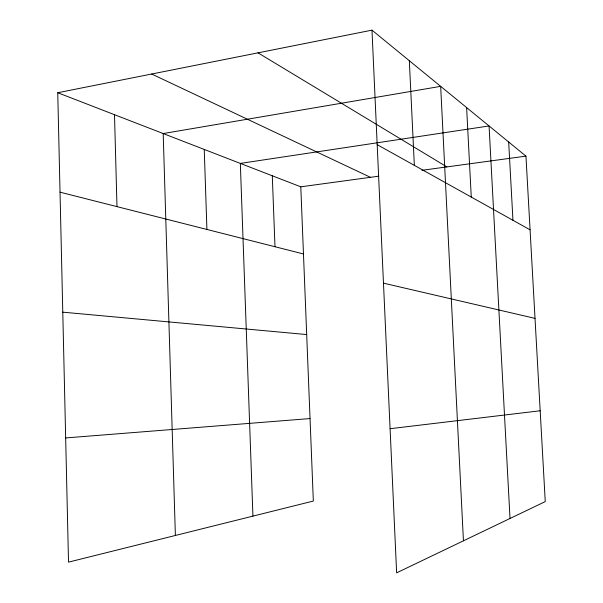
<?xml version="1.0" encoding="UTF-8"?>
<svg xmlns="http://www.w3.org/2000/svg" width="603" height="603" viewBox="0 0 603 603"><rect width="100%" height="100%" fill="white"/><g stroke="black" fill="none" stroke-linecap="round" stroke-linejoin="round"><path stroke-width="0.9" d="M57.745 92.726L300.791 186.817L313.334 501.048L68.516 562.132L57.745 92.726L371.983 30.15L525.952 156.132L545.255 501.59L396.631 572.85L371.983 30.15M300.791 186.817L378.707 176.197M421.904 170.31L525.952 156.132M390.081 428.71L540.182 410.771M65.667 437.936L310.04 418.565M62.78 312.166L306.686 334.559M383.47 283.154L535.019 318.376M60.029 192.176L303.475 253.961M151.67 74.026L370.461 177.32M377.184 144.66L530.067 229.818M258.024 52.845L446.861 166.91M508.676 141.991L512.957 220.291M510.017 518.482L489.063 125.952L240.333 163.413L252.928 516.115M466.616 107.583L471.26 197.06M463.436 540.816L440.665 86.35L163.194 133.549L175.383 535.464M409.324 60.707L414.344 165.358M272.292 175.782L274.983 246.733M204.251 149.446L206.912 229.457M114.502 114.698L116.982 206.633"/></g></svg>
